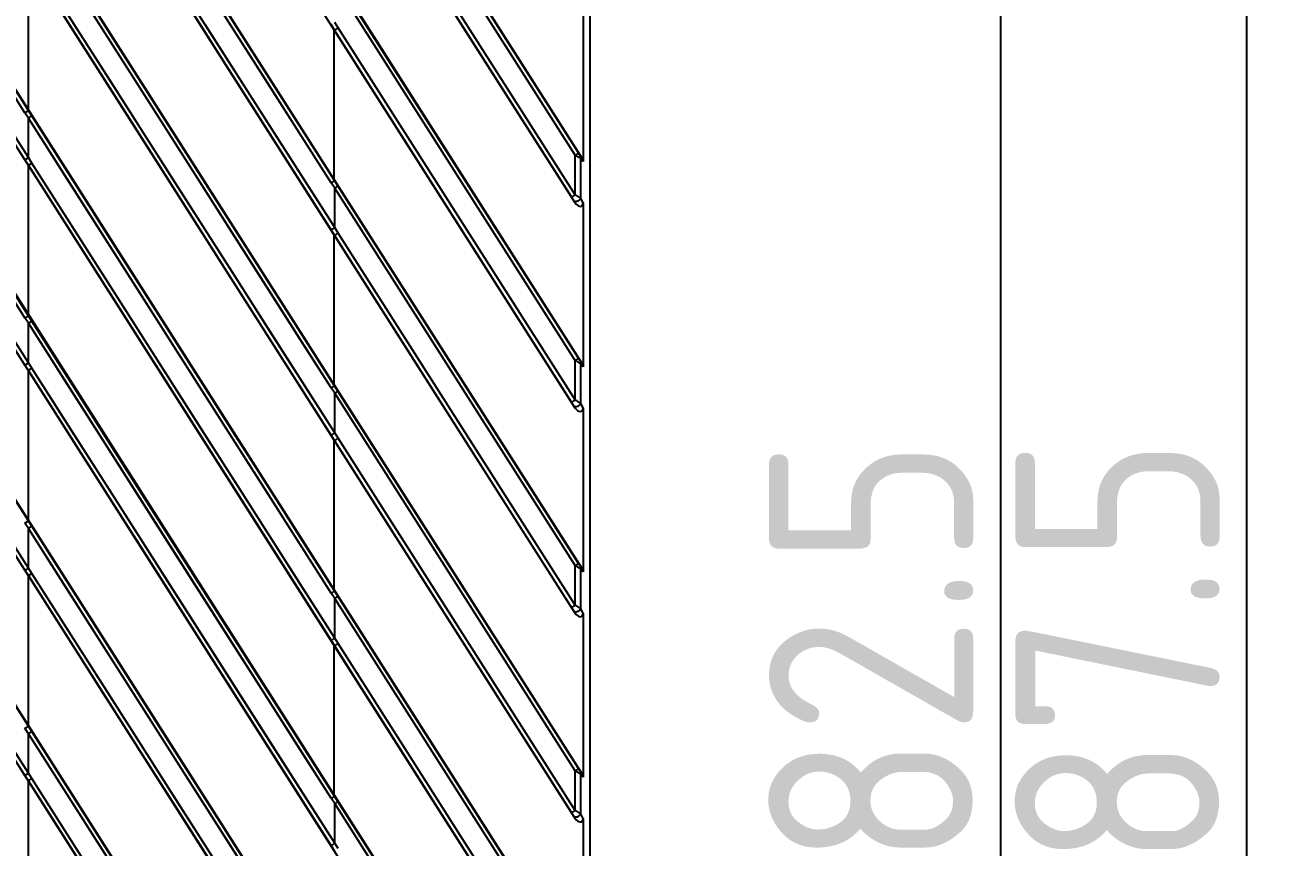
# Model space of a CAD drawing. Header units: millimetres. Extents: x 1409 to 26878, y 589 to 5187.
# Drawn here: x 3114.4 to 3206.1, y 1386.1 to 1446.5 of the extents above; entities that cross this region are included whole.
import ezdxf

# ---------------------------------------------------------------- set-up
doc = ezdxf.new("R2010")
doc.units = ezdxf.units.MM
doc.layers.add('细实线', color=7, linetype='Continuous', lineweight=18)
doc.styles.add('工程字', font='gbenor.shx', dxfattribs={"bigfont": 'gbcbig.shx'})
doc.dimstyles.new('ISO-200', dxfattribs={"dimtxt": 15, "dimasz": 5, "dimexe": 2, "dimexo": 1, "dimgap": 2, "dimtad": 1, "dimdsep": 46, "dimtxsty": '工程字', "dimcen": 2.5, "dimclrd": 3, "dimclre": 3, "dimclrt": 6, "dimadec": 0, "dimazin": 0, "dimtfac": 1, "dimtmove": 0, "dimatfit": 3, "dimfxl": 1, "dimarcsym": 0})

# ---------------------------------------------------------------- blocks, each defined once
blk = doc.blocks.new('*D137')
at = {"layer": 'Defpoints', "color": 0, "transparency": 16777216}
for p in [(3139.384, 1537.3), (3139.384, 1254.8), (3186.042, 1254.8)]:
    blk.add_point(p, dxfattribs=at)
at = {"layer": '细实线', "color": 3, "lineweight": -2, "transparency": 16777216}
for p, q in [((3140.384, 1537.3), (3188.042, 1537.3)), ((3186.042, 1532.3), (3186.042, 1259.8)), ((3140.384, 1254.8), (3188.042, 1254.8))]:
    blk.add_line(p, q, dxfattribs=at)
at = {"layer": '细实线', "color": 3, "transparency": 16777216}
for points in [[(3185.209, 1532.3), (3186.876, 1532.3), (3186.042, 1537.3)], [(3185.209, 1259.8), (3186.876, 1259.8), (3186.042, 1254.8)]]:
    blk.add_solid(points, dxfattribs=at)
at = {"layer": '细实线', "color": 6, "lineweight": 5, "transparency": 16777216, "insert": (3176.542, 1396.05), "char_height": 15, "attachment_point": 5, "rotation": 90, "style": '工程字'}
blk.add_mtext('282.5', dxfattribs=at)
blk = doc.blocks.new('*D138')
at = {"layer": 'Defpoints', "color": 0, "transparency": 16777216}
for p in [(3120.884, 1539.8), (3204.14, 1539.8), (3120.884, 1252.3)]:
    blk.add_point(p, dxfattribs=at)
at = {"layer": '细实线', "color": 3, "lineweight": -2, "transparency": 16777216}
for p, q in [((3121.884, 1539.8), (3206.14, 1539.8)), ((3204.14, 1257.3), (3204.14, 1534.8)), ((3121.884, 1252.3), (3206.14, 1252.3))]:
    blk.add_line(p, q, dxfattribs=at)
at = {"layer": '细实线', "color": 3, "transparency": 16777216}
for points in [[(3203.307, 1534.8), (3204.974, 1534.8), (3204.14, 1539.8)], [(3203.307, 1257.3), (3204.974, 1257.3), (3204.14, 1252.3)]]:
    blk.add_solid(points, dxfattribs=at)
at = {"layer": '细实线', "color": 6, "lineweight": 5, "transparency": 16777216, "insert": (3194.64, 1396.05), "char_height": 15, "attachment_point": 5, "rotation": 90, "style": '工程字'}
blk.add_mtext('287.5', dxfattribs=at)

msp = doc.modelspace()

# ---------------------------------------------------------------- linework, layer by layer
at = {"color": 7, "linetype": 'Continuous'}
for p, q in [((3155.8837, 1564.7998), (3155.8837, 1227.2998)), ((3004.5153, 1563.7905), (3154.7795, 1327.923)), ((3006.9128, 1564.1217), (3155.2993, 1331.2015)), ((3014.1193, 1563.7905), (3154.7795, 1342.9983)), ((3016.5169, 1564.1217), (3155.2993, 1346.2769)), ((3023.7234, 1563.7905), (3154.7795, 1358.0737)), ((3026.121, 1564.1217), (3155.2993, 1361.3523)), ((3033.3275, 1563.7905), (3154.7795, 1373.1491)), ((3035.725, 1564.1217), (3155.2993, 1376.4277)), ((3042.9316, 1563.7905), (3154.7795, 1388.2245)), ((3045.3291, 1564.1217), (3155.2993, 1391.5031)), ((3052.5357, 1563.7905), (3154.7795, 1403.2999)), ((3054.9332, 1564.1217), (3155.2993, 1406.5785)), ((3062.1397, 1563.7905), (3154.7795, 1418.3753)), ((3064.5373, 1564.1217), (3155.2993, 1421.6538)), ((3071.7438, 1563.7905), (3154.7795, 1433.4507)), ((3074.1414, 1564.1217), (3155.2993, 1436.7292)), ((3114.3886, 1391.3607), (3030.2727, 1523.3963)), ((3114.6407, 1391.5212), (3030.5247, 1523.5568)), ((3114.6407, 1394.9859), (3032.732, 1523.5568)), ((3114.3886, 1406.4361), (3039.8768, 1523.3963)), ((3114.6407, 1406.5966), (3040.1288, 1523.5568)), ((3114.6407, 1410.0613), (3042.3361, 1523.5568)), ((3114.3886, 1421.5114), (3049.4809, 1523.3963)), ((3114.6407, 1421.672), (3049.7329, 1523.5568)), ((3114.3886, 1424.9761), (3051.6881, 1523.3963)), ((3114.6407, 1425.1367), (3051.9401, 1523.5568)), ((3114.3886, 1436.5868), (3059.0849, 1523.3963)), ((3114.6407, 1436.7474), (3059.337, 1523.5568)), ((3114.3886, 1440.0515), (3061.2922, 1523.3963)), ((3114.6407, 1440.2121), (3061.5442, 1523.5568)), ((3137.1245, 1435.0681), (3114.8928, 1469.9672)), ((3136.8869, 1434.9081), (3114.6407, 1469.8066)), ((3136.8709, 1431.4454), (3114.6407, 1466.3419)), ((3137.1376, 1431.6065), (3114.8929, 1466.5025)), ((3154.8066, 1436.9309), (3137.1376, 1464.6656)), ((3155.044, 1437.0909), (3137.375, 1464.8256)), ((3154.5399, 1433.8614), (3137.1233, 1461.2)), ((3154.8066, 1434.0226), (3137.3899, 1461.3612)), ((3136.8869, 1419.8327), (3114.6407, 1454.7312)), ((3120.3368, 1446.3459), (3114.8928, 1454.8918)), ((3137.1245, 1419.9927), (3114.8928, 1454.8918)), ((3127.3691, 1446.3611), (3122.6214, 1453.814)), ((3114.6407, 1440.2121), (3114.6407, 1451.2666)), ((3136.8709, 1416.37), (3114.6407, 1451.2666)), ((3137.1376, 1416.5311), (3114.8929, 1451.4271)), ((3155.044, 1422.0155), (3137.375, 1449.7502)), ((3154.8066, 1421.8555), (3137.1376, 1449.5902)), ((3155.3843, 1448.5106), (3155.3843, 1436.4636)), ((3132.0896, 1438.9509), (3127.3691, 1446.3611)), ((3132.3532, 1439.112), (3127.6296, 1446.522)), ((3137.1233, 1446.1246), (3136.8709, 1446.5207)), ((3137.1126, 1446.1067), (3137.1233, 1446.1246)), ((3137.1126, 1435.1258), (3137.1126, 1446.1067)), ((3154.5399, 1418.786), (3137.1233, 1446.1246)), ((3137.3899, 1446.2858), (3137.1376, 1446.6819)), ((3154.8066, 1418.9472), (3137.3899, 1446.2858)), ((3114.3886, 1440.0515), (3114.6407, 1440.2121)), ((3114.6407, 1439.6558), (3114.3886, 1440.0515)), ((3114.8928, 1439.8164), (3114.6407, 1440.2121)), ((3114.6407, 1439.6558), (3114.8928, 1439.8164)), ((3114.6407, 1436.7474), (3114.6407, 1439.6558)), ((3136.8869, 1404.7573), (3114.6407, 1439.6558)), ((3137.1245, 1404.9173), (3114.8928, 1439.8164)), ((3127.3691, 1431.2857), (3122.6214, 1438.7387)), ((3154.8066, 1434.0226), (3154.8066, 1436.9309)), ((3155.2993, 1436.7292), (3155.2051, 1436.8524)), ((3114.3886, 1436.5868), (3114.6407, 1436.7474)), ((3114.6407, 1436.1912), (3114.3886, 1436.5868)), ((3114.8929, 1436.3517), (3114.6407, 1436.7474)), ((3114.6407, 1436.1912), (3114.8929, 1436.3517)), ((3114.6407, 1425.1367), (3114.6407, 1436.1912)), ((3136.8709, 1401.2946), (3114.6407, 1436.1912)), ((3137.1376, 1401.4557), (3114.8929, 1436.3517)), ((3120.4219, 1427.6782), (3114.8929, 1436.3517)), ((3155.3843, 1436.4636), (3155.2093, 1436.6924)), ((3155.2093, 1433.7554), (3155.2093, 1436.6924)), ((3129.9954, 1427.7354), (3125.2549, 1435.1719)), ((3137.1126, 1435.1258), (3137.1245, 1435.0681)), ((3137.375, 1434.6748), (3137.1245, 1435.0681)), ((3137.1376, 1434.5149), (3136.8869, 1434.9081)), ((3154.8066, 1406.7801), (3137.1376, 1434.5149)), ((3137.1376, 1431.6065), (3137.1376, 1434.5149)), ((3155.044, 1406.9401), (3137.375, 1434.6748)), ((3154.7795, 1433.4507), (3154.701, 1433.5942)), ((3155.3843, 1433.4353), (3155.2093, 1433.7554)), ((3155.3843, 1433.4353), (3155.3843, 1421.3882)), ((3137.1233, 1431.0492), (3136.8709, 1431.4454)), ((3137.3899, 1431.2104), (3137.1376, 1431.6065)), ((3132.0896, 1423.8755), (3127.3691, 1431.2857)), ((3137.1126, 1431.0313), (3137.1233, 1431.0492)), ((3137.1126, 1420.0504), (3137.1126, 1431.0313)), ((3154.5399, 1403.7106), (3137.1233, 1431.0492)), ((3154.8066, 1403.8718), (3137.3899, 1431.2104)), ((3114.3886, 1424.9761), (3114.6407, 1425.1367)), ((3114.6407, 1424.5805), (3114.3886, 1424.9761)), ((3114.8928, 1424.741), (3114.6407, 1425.1367)), ((3114.6407, 1424.5805), (3114.8928, 1424.741)), ((3136.8869, 1389.6819), (3114.6407, 1424.5805)), ((3114.6407, 1421.672), (3114.6407, 1424.5805)), ((3137.1245, 1389.8419), (3114.8928, 1424.741)), ((3136.8869, 1419.8327), (3134.3945, 1423.7427)), ((3114.3886, 1421.5114), (3114.6407, 1421.672)), ((3114.6407, 1421.1158), (3114.3886, 1421.5114)), ((3114.8929, 1421.2764), (3114.6407, 1421.672)), ((3114.6407, 1421.1158), (3114.8929, 1421.2764)), ((3137.1376, 1386.3804), (3114.8929, 1421.2764)), ((3154.8066, 1418.9472), (3154.8066, 1421.8555)), ((3155.2993, 1421.6538), (3155.2051, 1421.777)), ((3155.3843, 1421.3882), (3155.2093, 1421.617)), ((3155.2093, 1418.68), (3155.2093, 1421.617)), ((3136.8709, 1386.2192), (3114.6407, 1421.1158)), ((3114.6407, 1410.0613), (3114.6407, 1421.1158)), ((3137.1376, 1419.4395), (3136.8869, 1419.8327)), ((3137.1126, 1420.0504), (3137.1245, 1419.9927)), ((3137.375, 1419.5995), (3137.1245, 1419.9927)), ((3154.8066, 1391.7048), (3137.1376, 1419.4395)), ((3137.1376, 1416.5311), (3137.1376, 1419.4395)), ((3155.044, 1391.8647), (3137.375, 1419.5995)), ((3154.7795, 1418.3753), (3154.701, 1418.5188)), ((3155.3843, 1418.3599), (3155.2093, 1418.68)), ((3155.3843, 1418.3599), (3155.3843, 1406.3128)), ((3137.1233, 1415.9738), (3136.8709, 1416.37)), ((3137.1126, 1415.9559), (3137.1233, 1415.9738)), ((3137.1126, 1404.975), (3137.1126, 1415.9559)), ((3154.5399, 1388.6352), (3137.1233, 1415.9738)), ((3137.3899, 1416.135), (3137.1376, 1416.5311)), ((3154.8066, 1388.7964), (3137.3899, 1416.135)), ((3114.3886, 1409.9007), (3114.6407, 1410.0613)), ((3114.6407, 1409.5051), (3114.3886, 1409.9007)), ((3114.8928, 1409.6656), (3114.6407, 1410.0613)), ((3114.6407, 1409.5051), (3114.8928, 1409.6656)), ((3136.8869, 1374.6065), (3114.6407, 1409.5051)), ((3114.6407, 1406.5966), (3114.6407, 1409.5051)), ((3137.1245, 1374.7665), (3114.8928, 1409.6656)), ((3114.3886, 1406.4361), (3114.6407, 1406.5966)), ((3114.8929, 1406.201), (3114.6407, 1406.5966)), ((3154.8066, 1403.8718), (3154.8066, 1406.7801)), ((3155.2993, 1406.5785), (3155.2051, 1406.7016)), ((3114.6407, 1406.0404), (3114.3886, 1406.4361)), ((3114.6407, 1406.0404), (3114.8929, 1406.201)), ((3136.8709, 1371.1438), (3114.6407, 1406.0404)), ((3114.6407, 1394.9859), (3114.6407, 1406.0404)), ((3137.1376, 1371.305), (3114.8929, 1406.201)), ((3155.3843, 1406.3128), (3155.2093, 1406.5417)), ((3155.2093, 1403.6046), (3155.2093, 1406.5417)), ((3136.8709, 1401.2946), (3134.4369, 1405.1154)), ((3137.1376, 1401.4557), (3134.702, 1405.2765)), ((3137.1376, 1404.3641), (3136.8869, 1404.7573)), ((3137.1126, 1404.975), (3137.1245, 1404.9173)), ((3137.375, 1404.5241), (3137.1245, 1404.9173)), ((3154.8066, 1376.6294), (3137.1376, 1404.3641)), ((3137.1376, 1401.4557), (3137.1376, 1404.3641)), ((3155.044, 1376.7894), (3137.375, 1404.5241)), ((3154.7795, 1403.2999), (3154.701, 1403.4434)), ((3155.3843, 1403.2845), (3155.2093, 1403.6046)), ((3155.3843, 1403.2845), (3155.3843, 1391.2374)), ((3137.1233, 1400.8984), (3136.8709, 1401.2946)), ((3137.3899, 1401.0596), (3137.1376, 1401.4557)), ((3154.8066, 1373.721), (3137.3899, 1401.0596)), ((3137.1126, 1400.8805), (3137.1233, 1400.8984)), ((3137.1126, 1389.8997), (3137.1126, 1400.8805)), ((3154.5399, 1373.5598), (3137.1233, 1400.8984)), ((3114.3886, 1394.8253), (3114.6407, 1394.9859)), ((3114.6407, 1394.4297), (3114.3886, 1394.8253)), ((3114.8928, 1394.5903), (3114.6407, 1394.9859)), ((3114.6407, 1394.4297), (3114.8928, 1394.5903)), ((3136.8869, 1359.5311), (3114.6407, 1394.4297)), ((3114.6407, 1391.5212), (3114.6407, 1394.4297)), ((3137.1245, 1359.6911), (3114.8928, 1394.5903)), ((3114.3886, 1391.3607), (3114.6407, 1391.5212)), ((3114.6407, 1390.965), (3114.3886, 1391.3607)), ((3114.8929, 1391.1256), (3114.6407, 1391.5212)), ((3114.6407, 1390.965), (3114.8929, 1391.1256)), ((3136.8709, 1356.0684), (3114.6407, 1390.965)), ((3114.6407, 1379.9105), (3114.6407, 1390.965)), ((3137.1376, 1356.2296), (3114.8929, 1391.1256)), ((3154.8066, 1388.7964), (3154.8066, 1391.7048)), ((3155.2993, 1391.5031), (3155.2051, 1391.6263)), ((3155.3843, 1391.2374), (3155.2093, 1391.4663)), ((3155.2093, 1388.5292), (3155.2093, 1391.4663)), ((3136.8709, 1386.2192), (3134.4369, 1390.04)), ((3137.1376, 1389.2887), (3136.8869, 1389.6819)), ((3137.1126, 1389.8997), (3137.1245, 1389.8419)), ((3137.375, 1389.4487), (3137.1245, 1389.8419)), ((3154.8066, 1361.554), (3137.1376, 1389.2887)), ((3137.1376, 1386.3804), (3137.1376, 1389.2887)), ((3155.044, 1361.714), (3137.375, 1389.4487)), ((3154.7795, 1388.2245), (3154.701, 1388.368)), ((3155.3843, 1388.2091), (3155.2093, 1388.5292)), ((3155.3843, 1388.2091), (3155.3843, 1376.162)), ((3137.3899, 1385.9842), (3137.1376, 1386.3804)), ((3137.1233, 1385.8231), (3136.8709, 1386.2192))]:
    msp.add_line(p, q, dxfattribs=at)
for points in [[(3129.8611, 1446.4702), (3125.1148, 1453.9208), (3122.7592, 1457.6186)], [(3127.2412, 1434.9644), (3122.5122, 1442.3829), (3120.0882, 1446.1855), (3117.4946, 1450.2542), (3114.6407, 1454.7312)], [(3132.003, 1442.5698), (3127.2412, 1450.0398), (3124.8694, 1453.7605)], [(3122.6214, 1438.7387), (3117.5343, 1446.7243), (3114.6407, 1451.2666)], [(3125.2549, 1435.1719), (3120.4219, 1442.7536), (3117.7884, 1446.8849), (3114.8929, 1451.4271)], [(3127.485, 1435.1246), (3122.7592, 1442.5432), (3120.3368, 1446.3459)], [(3137.1245, 1435.0681), (3134.6337, 1438.9781), (3132.2437, 1442.7299), (3129.8611, 1446.4702)], [(3136.8869, 1434.9081), (3134.3945, 1438.818), (3132.003, 1442.5698)], [(3127.2412, 1419.889), (3122.5122, 1427.3075), (3120.0882, 1431.1101), (3117.4946, 1435.1788), (3114.6407, 1439.6558)], [(3127.485, 1420.0493), (3122.7592, 1427.4678), (3120.3368, 1431.2705), (3117.7448, 1435.3393), (3114.8928, 1439.8164)], [(3136.8709, 1431.4454), (3134.4369, 1435.2662), (3132.0896, 1438.9509)], [(3137.1376, 1431.6065), (3134.702, 1435.4273), (3132.3532, 1439.112)], [(3127.3691, 1416.2104), (3122.6214, 1423.6633), (3120.1661, 1427.5175), (3117.5343, 1431.6489), (3114.6407, 1436.1912)], [(3137.1245, 1419.9927), (3134.6337, 1423.9027), (3132.2437, 1427.6545), (3129.8611, 1431.3948), (3127.485, 1435.1246)], [(3134.3945, 1423.7427), (3129.6187, 1431.2346), (3127.2412, 1434.9644)], [(3127.6296, 1416.3713), (3122.8788, 1423.8241), (3120.4219, 1427.6782)], [(3137.1376, 1416.5311), (3132.3532, 1424.0366), (3129.9954, 1427.7354)], [(3129.6187, 1401.0838), (3124.8694, 1408.5343), (3122.5122, 1412.2321), (3120.0882, 1416.0347), (3117.4946, 1420.1034), (3114.6407, 1424.5805)], [(3125.1148, 1408.6946), (3120.3368, 1416.1951), (3117.7448, 1420.2639), (3114.8928, 1424.741)], [(3136.8709, 1416.37), (3134.4369, 1420.1908), (3132.0896, 1423.8755)], [(3125.2549, 1405.0212), (3120.4219, 1412.6028), (3117.7884, 1416.7342), (3114.8929, 1421.2764)], [(3127.3691, 1401.135), (3122.6214, 1408.5879), (3120.1661, 1412.4421), (3117.5343, 1416.5735), (3114.6407, 1421.1158)], [(3136.8869, 1404.7573), (3134.3945, 1408.6673), (3132.003, 1412.419), (3129.6187, 1416.1592), (3127.2412, 1419.889)], [(3137.1245, 1404.9173), (3134.6337, 1408.8273), (3132.2437, 1412.5791), (3129.8611, 1416.3194), (3127.485, 1420.0493)], [(3134.4369, 1405.1154), (3129.7333, 1412.499), (3127.3691, 1416.2104)], [(3134.702, 1405.2765), (3129.9954, 1412.66), (3127.6296, 1416.3713)], [(3136.8869, 1374.6065), (3134.3945, 1378.5165), (3132.003, 1382.2682), (3129.6187, 1386.0084), (3127.2412, 1389.7382), (3124.8694, 1393.459), (3122.5122, 1397.1567), (3120.0882, 1400.9593), (3117.4946, 1405.028), (3114.6407, 1409.5051)], [(3137.1245, 1374.7665), (3134.6337, 1378.6765), (3132.2437, 1382.4283), (3129.8611, 1386.1686), (3127.485, 1389.8985), (3125.1148, 1393.6193), (3122.7592, 1397.3171), (3120.3368, 1401.1197), (3117.7448, 1405.1885), (3114.8928, 1409.6656)], [(3137.1245, 1389.8419), (3134.6337, 1393.7519), (3132.2437, 1397.5037), (3129.8611, 1401.244), (3127.485, 1404.9739), (3125.1148, 1408.6946)], [(3124.9959, 1389.7849), (3120.1661, 1397.3667), (3117.5343, 1401.4981), (3114.6407, 1406.0404)], [(3129.9954, 1382.5092), (3125.2549, 1389.9458), (3122.8788, 1393.6733), (3120.4219, 1397.5274), (3117.7884, 1401.6588), (3114.8929, 1406.201)], [(3132.3532, 1393.8858), (3127.6296, 1401.2959), (3125.2549, 1405.0212)], [(3134.4369, 1390.04), (3129.7333, 1397.4236), (3127.3691, 1401.135)], [(3136.8869, 1389.6819), (3134.3945, 1393.5919), (3132.003, 1397.3436), (3129.6187, 1401.0838)], [(3136.8869, 1359.5311), (3134.3945, 1363.4411), (3132.003, 1367.1928), (3129.6187, 1370.9331), (3127.2412, 1374.6629), (3124.8694, 1378.3836), (3122.5122, 1382.0813), (3120.0882, 1385.8839), (3117.4946, 1389.9526), (3114.6407, 1394.4297)], [(3137.1245, 1359.6911), (3134.6337, 1363.6012), (3132.2437, 1367.3529), (3129.8611, 1371.0932), (3127.485, 1374.8231), (3125.1148, 1378.5439), (3122.7592, 1382.2417), (3120.3368, 1386.0443), (3117.7448, 1390.1131), (3114.8928, 1394.5903)], [(3137.1376, 1386.3804), (3134.702, 1390.2011), (3132.3532, 1393.8858)], [(3136.8709, 1356.0684), (3134.4369, 1359.8892), (3132.0896, 1363.574), (3129.7333, 1367.2728), (3127.3691, 1370.9842), (3124.9959, 1374.7095), (3122.6214, 1378.4371), (3120.1661, 1382.2913), (3117.5343, 1386.4227), (3114.6407, 1390.965)], [(3125.2549, 1374.8704), (3120.4219, 1382.4521), (3117.7884, 1386.5834), (3114.8929, 1391.1256)], [(3136.8709, 1371.1438), (3134.4369, 1374.9646), (3132.0896, 1378.6494), (3129.7333, 1382.3482), (3127.3691, 1386.0596), (3124.9959, 1389.7849)]]:
    msp.add_lwpolyline(points, dxfattribs=at)
for centre, major_axis, ratio, start_param, end_param in [((3155.0227, 1436.6009), (-0.2779, 0.3373), 0.6858563, -2.4473554, -1.7475422), ((3155.0227, 1433.6273), (-0.2532, 0.4296), 0.6011042, -4.6548104, -2.3463726), ((3155.0227, 1421.5255), (-0.2779, 0.3373), 0.6858563, -2.4473554, -1.7475422), ((3155.0227, 1418.5519), (-0.2532, 0.4296), 0.6011042, -4.6548104, -2.3463726), ((3155.0227, 1406.4501), (-0.2779, 0.3373), 0.6858563, -2.4473554, -1.7475422), ((3155.0227, 1403.4766), (-0.2532, 0.4296), 0.6011042, -4.6548104, -2.3463726), ((3155.0227, 1391.3747), (-0.2779, 0.3373), 0.6858563, -2.4473554, -1.7475422), ((3155.0227, 1388.4012), (-0.2532, 0.4296), 0.6011042, -4.6548104, -2.3463726)]:
    msp.add_ellipse(centre, major_axis=major_axis, ratio=ratio, start_param=start_param, end_param=end_param, dxfattribs=at)
for points, knots in [([(3137.1233, 1446.1246), (3137.1238, 1446.1248), (3137.125, 1446.1252), (3137.1283, 1446.1266), (3137.1336, 1446.1293), (3137.1417, 1446.1336), (3137.1519, 1446.1393), (3137.1641, 1446.1463), (3137.1842, 1446.158), (3137.2133, 1446.1755), (3137.2524, 1446.1993), (3137.2959, 1446.2263), (3137.3423, 1446.2554), (3137.3739, 1446.2755), (3137.3899, 1446.2858)], [0, 0, 0, 0, 0.0052307, 0.0125894, 0.0336687, 0.0631167, 0.1006733, 0.146013, 0.1987348, 0.3243354, 0.4729445, 0.6391604, 0.8170198, 1, 1, 1, 1]), ([(3154.8066, 1436.9309), (3154.8216, 1436.9405), (3154.851, 1436.9594), (3154.8936, 1436.9871), (3154.9329, 1437.0129), (3154.9677, 1437.0361), (3154.9932, 1437.0534), (3155.0105, 1437.0655), (3155.021, 1437.0728), (3155.0295, 1437.0791), (3155.0362, 1437.0841), (3155.0408, 1437.0878), (3155.0432, 1437.09), (3155.044, 1437.0909)], [0, 0, 0, 0, 0.1867818, 0.3661314, 0.5321748, 0.6795955, 0.8036091, 0.8555601, 0.9002243, 0.93725, 0.9663525, 0.987305, 1, 1, 1, 1]), ([(3155.2093, 1436.6924), (3155.1969, 1436.699), (3155.17, 1436.7135), (3155.1274, 1436.7373), (3155.0803, 1436.7645), (3155.0295, 1436.7943), (3154.976, 1436.8264), (3154.9012, 1436.8719), (3154.8446, 1436.907), (3154.8066, 1436.9309)], [0, 0, 0, 0, 0.090397, 0.1954277, 0.3124563, 0.4390204, 0.5729053, 0.7121492, 1, 1, 1, 1]), ([(3155.2051, 1436.8524), (3155.1991, 1436.8603), (3155.1866, 1436.8772), (3155.1606, 1436.9139), (3155.1267, 1436.9638), (3155.0854, 1437.0264), (3155.0578, 1437.0692), (3155.044, 1437.0909)], [0, 0, 0, 0, 0.1034085, 0.2187475, 0.4688589, 0.7318396, 1, 1, 1, 1]), ([(3155.2093, 1436.6924), (3155.2142, 1436.7065), (3155.2217, 1436.7346), (3155.2251, 1436.7768), (3155.22, 1436.8167), (3155.2109, 1436.8412), (3155.2051, 1436.8524)], [0, 0, 0, 0, 0.2718546, 0.5277362, 0.7691731, 1, 1, 1, 1]), ([(3136.8869, 1434.9081), (3136.902, 1434.9177), (3136.9314, 1434.9366), (3136.974, 1434.9642), (3137.0134, 1434.9901), (3137.0482, 1435.0133), (3137.0737, 1435.0306), (3137.091, 1435.0426), (3137.1015, 1435.05), (3137.11, 1435.0562), (3137.1167, 1435.0612), (3137.1213, 1435.065), (3137.1238, 1435.0671), (3137.1245, 1435.0681)], [0, 0, 0, 0, 0.186765, 0.3661099, 0.532157, 0.6795859, 0.8036088, 0.8555638, 0.9002311, 0.9372586, 0.966361, 0.9873111, 1, 1, 1, 1]), ([(3137.1376, 1434.5149), (3137.1526, 1434.5245), (3137.182, 1434.5433), (3137.2247, 1434.571), (3137.264, 1434.5969), (3137.2987, 1434.62), (3137.3243, 1434.6374), (3137.3416, 1434.6494), (3137.352, 1434.6568), (3137.3605, 1434.663), (3137.3672, 1434.668), (3137.3718, 1434.6718), (3137.3743, 1434.6739), (3137.375, 1434.6748)], [0, 0, 0, 0, 0.1867818, 0.3661314, 0.5321748, 0.6795955, 0.8036091, 0.8555601, 0.9002243, 0.93725, 0.9663525, 0.987305, 1, 1, 1, 1]), ([(3154.5399, 1433.8614), (3154.5404, 1433.8615), (3154.5417, 1433.862), (3154.5449, 1433.8634), (3154.5502, 1433.8661), (3154.5583, 1433.8704), (3154.5685, 1433.8761), (3154.5807, 1433.8831), (3154.6008, 1433.8948), (3154.6299, 1433.9123), (3154.669, 1433.9361), (3154.7125, 1433.9631), (3154.7589, 1433.9922), (3154.7905, 1434.0123), (3154.8066, 1434.0226)], [0, 0, 0, 0, 0.0052307, 0.0125895, 0.0336687, 0.0631167, 0.1006734, 0.146013, 0.1987348, 0.3243354, 0.4729446, 0.6391604, 0.8170198, 1, 1, 1, 1]), ([(3154.701, 1433.5942), (3154.6897, 1433.6149), (3154.6651, 1433.6578), (3154.6259, 1433.7235), (3154.5837, 1433.792), (3154.5547, 1433.8382), (3154.5399, 1433.8614)], [0, 0, 0, 0, 0.2267554, 0.4757441, 0.7354156, 1, 1, 1, 1]), ([(3154.701, 1433.5942), (3154.7068, 1433.5871), (3154.7204, 1433.5737), (3154.7452, 1433.5581), (3154.7742, 1433.5466), (3154.8192, 1433.5368), (3154.8824, 1433.5369), (3154.961, 1433.5542), (3155.0389, 1433.5874), (3155.11, 1433.6337), (3155.1687, 1433.6896), (3155.1984, 1433.7331), (3155.2093, 1433.7554)], [0, 0, 0, 0, 0.0457126, 0.0938266, 0.1451969, 0.2003552, 0.3219645, 0.4565393, 0.5985349, 0.7409488, 0.8766919, 1, 1, 1, 1]), ([(3155.2093, 1433.7554), (3155.1972, 1433.7644), (3155.1708, 1433.7831), (3155.1287, 1433.8124), (3155.082, 1433.8441), (3155.0316, 1433.8778), (3154.9781, 1433.9129), (3154.903, 1433.9616), (3154.8454, 1433.9981), (3154.8066, 1434.0226)], [0, 0, 0, 0, 0.0938275, 0.2006284, 0.3181358, 0.4442557, 0.5771259, 0.7150503, 1, 1, 1, 1]), ([(3136.8709, 1431.4454), (3136.8715, 1431.4455), (3136.8727, 1431.4459), (3136.8759, 1431.4473), (3136.8813, 1431.45), (3136.8894, 1431.4543), (3136.8995, 1431.46), (3136.9118, 1431.467), (3136.9318, 1431.4788), (3136.961, 1431.4962), (3137, 1431.5201), (3137.0435, 1431.5471), (3137.0899, 1431.5762), (3137.1216, 1431.5963), (3137.1376, 1431.6065)], [0, 0, 0, 0, 0.0052307, 0.0125894, 0.0336687, 0.0631167, 0.1006733, 0.146013, 0.1987348, 0.3243354, 0.4729446, 0.6391604, 0.8170198, 1, 1, 1, 1]), ([(3137.1233, 1431.0492), (3137.1238, 1431.0494), (3137.125, 1431.0498), (3137.1283, 1431.0512), (3137.1336, 1431.0539), (3137.1417, 1431.0582), (3137.1519, 1431.0639), (3137.1641, 1431.0709), (3137.1842, 1431.0826), (3137.2133, 1431.1001), (3137.2524, 1431.124), (3137.2959, 1431.1509), (3137.3423, 1431.1801), (3137.3739, 1431.2002), (3137.3899, 1431.2104)], [0, 0, 0, 0, 0.0052307, 0.0125894, 0.0336687, 0.0631167, 0.1006733, 0.146013, 0.1987348, 0.3243354, 0.4729445, 0.6391604, 0.8170198, 1, 1, 1, 1]), ([(3154.8066, 1421.8555), (3154.8216, 1421.8651), (3154.851, 1421.884), (3154.8936, 1421.9117), (3154.9329, 1421.9375), (3154.9677, 1421.9607), (3154.9932, 1421.9781), (3155.0105, 1421.9901), (3155.021, 1421.9975), (3155.0295, 1422.0037), (3155.0362, 1422.0087), (3155.0408, 1422.0125), (3155.0432, 1422.0146), (3155.044, 1422.0155)], [0, 0, 0, 0, 0.1867818, 0.3661314, 0.5321748, 0.6795955, 0.8036091, 0.8555601, 0.9002243, 0.93725, 0.9663525, 0.987305, 1, 1, 1, 1]), ([(3155.2093, 1421.617), (3155.1969, 1421.6236), (3155.17, 1421.6381), (3155.1274, 1421.6619), (3155.0803, 1421.6891), (3155.0295, 1421.719), (3154.976, 1421.751), (3154.9012, 1421.7965), (3154.8446, 1421.8316), (3154.8066, 1421.8555)], [0, 0, 0, 0, 0.090397, 0.1954277, 0.3124563, 0.4390204, 0.5729053, 0.7121492, 1, 1, 1, 1]), ([(3155.2051, 1421.777), (3155.1991, 1421.7849), (3155.1866, 1421.8018), (3155.1606, 1421.8385), (3155.1267, 1421.8884), (3155.0854, 1421.951), (3155.0578, 1421.9938), (3155.044, 1422.0155)], [0, 0, 0, 0, 0.1034085, 0.2187475, 0.4688589, 0.7318396, 1, 1, 1, 1]), ([(3155.2093, 1421.617), (3155.2142, 1421.6311), (3155.2217, 1421.6592), (3155.2251, 1421.7014), (3155.22, 1421.7413), (3155.2109, 1421.7658), (3155.2051, 1421.777)], [0, 0, 0, 0, 0.2718546, 0.5277362, 0.7691731, 1, 1, 1, 1]), ([(3136.8869, 1419.8327), (3136.902, 1419.8423), (3136.9314, 1419.8612), (3136.974, 1419.8889), (3137.0134, 1419.9147), (3137.0482, 1419.9379), (3137.0737, 1419.9552), (3137.091, 1419.9673), (3137.1015, 1419.9746), (3137.11, 1419.9809), (3137.1167, 1419.9859), (3137.1213, 1419.9896), (3137.1238, 1419.9918), (3137.1245, 1419.9927)], [0, 0, 0, 0, 0.186765, 0.3661099, 0.532157, 0.6795859, 0.8036088, 0.8555638, 0.9002311, 0.9372586, 0.966361, 0.9873111, 1, 1, 1, 1]), ([(3137.1376, 1419.4395), (3137.1526, 1419.4491), (3137.182, 1419.468), (3137.2247, 1419.4956), (3137.264, 1419.5215), (3137.2987, 1419.5446), (3137.3243, 1419.562), (3137.3416, 1419.574), (3137.352, 1419.5814), (3137.3605, 1419.5876), (3137.3672, 1419.5926), (3137.3718, 1419.5964), (3137.3743, 1419.5985), (3137.375, 1419.5995)], [0, 0, 0, 0, 0.1867818, 0.3661314, 0.5321748, 0.6795955, 0.8036091, 0.8555601, 0.9002243, 0.93725, 0.9663525, 0.987305, 1, 1, 1, 1]), ([(3154.5399, 1418.786), (3154.5404, 1418.7862), (3154.5417, 1418.7866), (3154.5449, 1418.788), (3154.5502, 1418.7907), (3154.5583, 1418.795), (3154.5685, 1418.8007), (3154.5807, 1418.8077), (3154.6008, 1418.8194), (3154.6299, 1418.8369), (3154.669, 1418.8607), (3154.7125, 1418.8877), (3154.7589, 1418.9168), (3154.7905, 1418.9369), (3154.8066, 1418.9472)], [0, 0, 0, 0, 0.0052307, 0.0125895, 0.0336687, 0.0631167, 0.1006734, 0.146013, 0.1987348, 0.3243354, 0.4729446, 0.6391604, 0.8170198, 1, 1, 1, 1]), ([(3154.701, 1418.5188), (3154.6897, 1418.5395), (3154.6651, 1418.5825), (3154.6259, 1418.6481), (3154.5837, 1418.7167), (3154.5547, 1418.7628), (3154.5399, 1418.786)], [0, 0, 0, 0, 0.2267554, 0.4757441, 0.7354156, 1, 1, 1, 1]), ([(3154.701, 1418.5188), (3154.7068, 1418.5117), (3154.7204, 1418.4983), (3154.7452, 1418.4827), (3154.7742, 1418.4712), (3154.8192, 1418.4614), (3154.8824, 1418.4615), (3154.961, 1418.4788), (3155.0389, 1418.512), (3155.11, 1418.5583), (3155.1687, 1418.6142), (3155.1984, 1418.6578), (3155.2093, 1418.68)], [0, 0, 0, 0, 0.0457126, 0.0938266, 0.1451969, 0.2003552, 0.3219645, 0.4565393, 0.5985349, 0.7409488, 0.8766919, 1, 1, 1, 1]), ([(3155.2093, 1418.68), (3155.1972, 1418.689), (3155.1708, 1418.7077), (3155.1287, 1418.737), (3155.082, 1418.7687), (3155.0316, 1418.8024), (3154.9781, 1418.8375), (3154.903, 1418.8862), (3154.8454, 1418.9227), (3154.8066, 1418.9472)], [0, 0, 0, 0, 0.0938275, 0.2006284, 0.3181358, 0.4442557, 0.5771259, 0.7150503, 1, 1, 1, 1]), ([(3136.8709, 1416.37), (3136.8715, 1416.3701), (3136.8727, 1416.3706), (3136.8759, 1416.3719), (3136.8813, 1416.3746), (3136.8894, 1416.3789), (3136.8995, 1416.3846), (3136.9118, 1416.3916), (3136.9318, 1416.4034), (3136.961, 1416.4208), (3137, 1416.4447), (3137.0435, 1416.4717), (3137.0899, 1416.5008), (3137.1216, 1416.5209), (3137.1376, 1416.5311)], [0, 0, 0, 0, 0.0052307, 0.0125894, 0.0336687, 0.0631167, 0.1006733, 0.146013, 0.1987348, 0.3243354, 0.4729446, 0.6391604, 0.8170198, 1, 1, 1, 1]), ([(3137.1233, 1415.9738), (3137.1238, 1415.974), (3137.125, 1415.9744), (3137.1283, 1415.9758), (3137.1336, 1415.9785), (3137.1417, 1415.9828), (3137.1519, 1415.9885), (3137.1641, 1415.9955), (3137.1842, 1416.0073), (3137.2133, 1416.0247), (3137.2524, 1416.0486), (3137.2959, 1416.0755), (3137.3423, 1416.1047), (3137.3739, 1416.1248), (3137.3899, 1416.135)], [0, 0, 0, 0, 0.0052307, 0.0125894, 0.0336687, 0.0631167, 0.1006733, 0.146013, 0.1987348, 0.3243354, 0.4729445, 0.6391604, 0.8170198, 1, 1, 1, 1]), ([(3154.8066, 1406.7801), (3154.8216, 1406.7897), (3154.851, 1406.8086), (3154.8936, 1406.8363), (3154.9329, 1406.8621), (3154.9677, 1406.8853), (3154.9932, 1406.9027), (3155.0105, 1406.9147), (3155.021, 1406.9221), (3155.0295, 1406.9283), (3155.0362, 1406.9333), (3155.0408, 1406.9371), (3155.0432, 1406.9392), (3155.044, 1406.9401)], [0, 0, 0, 0, 0.1867818, 0.3661314, 0.5321748, 0.6795955, 0.8036091, 0.8555601, 0.9002243, 0.93725, 0.9663525, 0.987305, 1, 1, 1, 1]), ([(3155.2093, 1406.5417), (3155.1969, 1406.5483), (3155.17, 1406.5627), (3155.1274, 1406.5865), (3155.0803, 1406.6137), (3155.0295, 1406.6436), (3154.976, 1406.6756), (3154.9012, 1406.7211), (3154.8446, 1406.7562), (3154.8066, 1406.7801)], [0, 0, 0, 0, 0.090397, 0.1954277, 0.3124563, 0.4390204, 0.5729053, 0.7121492, 1, 1, 1, 1]), ([(3155.2051, 1406.7016), (3155.1991, 1406.7095), (3155.1866, 1406.7264), (3155.1606, 1406.7631), (3155.1267, 1406.813), (3155.0854, 1406.8756), (3155.0578, 1406.9184), (3155.044, 1406.9401)], [0, 0, 0, 0, 0.1034085, 0.2187475, 0.4688589, 0.7318396, 1, 1, 1, 1]), ([(3155.2093, 1406.5417), (3155.2142, 1406.5557), (3155.2217, 1406.5838), (3155.2251, 1406.626), (3155.22, 1406.6659), (3155.2109, 1406.6904), (3155.2051, 1406.7016)], [0, 0, 0, 0, 0.2718546, 0.5277362, 0.7691731, 1, 1, 1, 1]), ([(3136.8869, 1404.7573), (3136.902, 1404.7669), (3136.9314, 1404.7858), (3136.974, 1404.8135), (3137.0134, 1404.8393), (3137.0482, 1404.8625), (3137.0737, 1404.8798), (3137.091, 1404.8919), (3137.1015, 1404.8992), (3137.11, 1404.9055), (3137.1167, 1404.9105), (3137.1213, 1404.9142), (3137.1238, 1404.9164), (3137.1245, 1404.9173)], [0, 0, 0, 0, 0.186765, 0.3661099, 0.532157, 0.6795859, 0.8036088, 0.8555638, 0.9002311, 0.9372586, 0.966361, 0.9873111, 1, 1, 1, 1]), ([(3137.1376, 1404.3641), (3137.1526, 1404.3737), (3137.182, 1404.3926), (3137.2247, 1404.4202), (3137.264, 1404.4461), (3137.2987, 1404.4693), (3137.3243, 1404.4866), (3137.3416, 1404.4986), (3137.352, 1404.506), (3137.3605, 1404.5122), (3137.3672, 1404.5172), (3137.3718, 1404.521), (3137.3743, 1404.5231), (3137.375, 1404.5241)], [0, 0, 0, 0, 0.1867818, 0.3661314, 0.5321748, 0.6795955, 0.8036091, 0.8555601, 0.9002243, 0.93725, 0.9663525, 0.987305, 1, 1, 1, 1]), ([(3154.5399, 1403.7106), (3154.5404, 1403.7108), (3154.5417, 1403.7112), (3154.5449, 1403.7126), (3154.5502, 1403.7153), (3154.5583, 1403.7196), (3154.5685, 1403.7253), (3154.5807, 1403.7323), (3154.6008, 1403.744), (3154.6299, 1403.7615), (3154.669, 1403.7854), (3154.7125, 1403.8123), (3154.7589, 1403.8415), (3154.7905, 1403.8616), (3154.8066, 1403.8718)], [0, 0, 0, 0, 0.0052307, 0.0125895, 0.0336687, 0.0631167, 0.1006734, 0.146013, 0.1987348, 0.3243354, 0.4729446, 0.6391604, 0.8170198, 1, 1, 1, 1]), ([(3155.2093, 1403.6046), (3155.1972, 1403.6136), (3155.1708, 1403.6323), (3155.1287, 1403.6616), (3155.082, 1403.6933), (3155.0316, 1403.727), (3154.9781, 1403.7621), (3154.903, 1403.8108), (3154.8454, 1403.8473), (3154.8066, 1403.8718)], [0, 0, 0, 0, 0.0938275, 0.2006284, 0.3181358, 0.4442557, 0.5771259, 0.7150503, 1, 1, 1, 1]), ([(3154.701, 1403.4434), (3154.6897, 1403.4641), (3154.6651, 1403.5071), (3154.6259, 1403.5728), (3154.5837, 1403.6413), (3154.5547, 1403.6874), (3154.5399, 1403.7106)], [0, 0, 0, 0, 0.2267554, 0.4757441, 0.7354156, 1, 1, 1, 1]), ([(3154.701, 1403.4434), (3154.7068, 1403.4363), (3154.7204, 1403.423), (3154.7452, 1403.4073), (3154.7742, 1403.3958), (3154.8192, 1403.386), (3154.8824, 1403.3861), (3154.961, 1403.4034), (3155.0389, 1403.4366), (3155.11, 1403.4829), (3155.1687, 1403.5389), (3155.1984, 1403.5824), (3155.2093, 1403.6046)], [0, 0, 0, 0, 0.0457126, 0.0938266, 0.1451969, 0.2003552, 0.3219645, 0.4565393, 0.5985349, 0.7409488, 0.8766919, 1, 1, 1, 1]), ([(3136.8709, 1401.2946), (3136.8715, 1401.2947), (3136.8727, 1401.2952), (3136.8759, 1401.2966), (3136.8813, 1401.2992), (3136.8894, 1401.3036), (3136.8995, 1401.3092), (3136.9118, 1401.3163), (3136.9318, 1401.328), (3136.961, 1401.3455), (3137, 1401.3693), (3137.0435, 1401.3963), (3137.0899, 1401.4254), (3137.1216, 1401.4455), (3137.1376, 1401.4557)], [0, 0, 0, 0, 0.0052307, 0.0125894, 0.0336687, 0.0631167, 0.1006733, 0.146013, 0.1987348, 0.3243354, 0.4729446, 0.6391604, 0.8170198, 1, 1, 1, 1]), ([(3137.1233, 1400.8984), (3137.1238, 1400.8986), (3137.125, 1400.899), (3137.1283, 1400.9004), (3137.1336, 1400.9031), (3137.1417, 1400.9074), (3137.1519, 1400.9131), (3137.1641, 1400.9201), (3137.1842, 1400.9319), (3137.2133, 1400.9493), (3137.2524, 1400.9732), (3137.2959, 1401.0002), (3137.3423, 1401.0293), (3137.3739, 1401.0494), (3137.3899, 1401.0596)], [0, 0, 0, 0, 0.0052307, 0.0125894, 0.0336687, 0.0631167, 0.1006733, 0.146013, 0.1987348, 0.3243354, 0.4729445, 0.6391604, 0.8170198, 1, 1, 1, 1]), ([(3154.8066, 1391.7048), (3154.8216, 1391.7144), (3154.851, 1391.7332), (3154.8936, 1391.7609), (3154.9329, 1391.7868), (3154.9677, 1391.8099), (3154.9932, 1391.8273), (3155.0105, 1391.8393), (3155.021, 1391.8467), (3155.0295, 1391.8529), (3155.0362, 1391.8579), (3155.0408, 1391.8617), (3155.0432, 1391.8638), (3155.044, 1391.8647)], [0, 0, 0, 0, 0.1867818, 0.3661314, 0.5321748, 0.6795955, 0.8036091, 0.8555601, 0.9002243, 0.93725, 0.9663525, 0.987305, 1, 1, 1, 1]), ([(3155.2093, 1391.4663), (3155.1969, 1391.4729), (3155.17, 1391.4873), (3155.1274, 1391.5111), (3155.0803, 1391.5383), (3155.0295, 1391.5682), (3154.976, 1391.6002), (3154.9012, 1391.6457), (3154.8446, 1391.6808), (3154.8066, 1391.7048)], [0, 0, 0, 0, 0.090397, 0.1954277, 0.3124563, 0.4390204, 0.5729053, 0.7121492, 1, 1, 1, 1]), ([(3155.2051, 1391.6263), (3155.1991, 1391.6341), (3155.1866, 1391.651), (3155.1606, 1391.6878), (3155.1267, 1391.7376), (3155.0854, 1391.8002), (3155.0578, 1391.843), (3155.044, 1391.8647)], [0, 0, 0, 0, 0.1034085, 0.2187475, 0.4688589, 0.7318396, 1, 1, 1, 1]), ([(3155.2093, 1391.4663), (3155.2142, 1391.4803), (3155.2217, 1391.5084), (3155.2251, 1391.5507), (3155.22, 1391.5905), (3155.2109, 1391.615), (3155.2051, 1391.6263)], [0, 0, 0, 0, 0.2718546, 0.5277362, 0.7691731, 1, 1, 1, 1]), ([(3136.8869, 1389.6819), (3136.902, 1389.6915), (3136.9314, 1389.7104), (3136.974, 1389.7381), (3137.0134, 1389.7639), (3137.0482, 1389.7871), (3137.0737, 1389.8045), (3137.091, 1389.8165), (3137.1015, 1389.8239), (3137.11, 1389.8301), (3137.1167, 1389.8351), (3137.1213, 1389.8388), (3137.1238, 1389.841), (3137.1245, 1389.8419)], [0, 0, 0, 0, 0.186765, 0.3661099, 0.532157, 0.6795859, 0.8036088, 0.8555638, 0.9002311, 0.9372586, 0.966361, 0.9873111, 1, 1, 1, 1]), ([(3137.1376, 1389.2887), (3137.1526, 1389.2983), (3137.182, 1389.3172), (3137.2247, 1389.3448), (3137.264, 1389.3707), (3137.2987, 1389.3939), (3137.3243, 1389.4112), (3137.3416, 1389.4232), (3137.352, 1389.4306), (3137.3605, 1389.4368), (3137.3672, 1389.4418), (3137.3718, 1389.4456), (3137.3743, 1389.4478), (3137.375, 1389.4487)], [0, 0, 0, 0, 0.1867818, 0.3661314, 0.5321748, 0.6795955, 0.8036091, 0.8555601, 0.9002243, 0.93725, 0.9663525, 0.987305, 1, 1, 1, 1]), ([(3154.5399, 1388.6352), (3154.5404, 1388.6354), (3154.5417, 1388.6358), (3154.5449, 1388.6372), (3154.5502, 1388.6399), (3154.5583, 1388.6442), (3154.5685, 1388.6499), (3154.5807, 1388.6569), (3154.6008, 1388.6687), (3154.6299, 1388.6861), (3154.669, 1388.71), (3154.7125, 1388.7369), (3154.7589, 1388.7661), (3154.7905, 1388.7862), (3154.8066, 1388.7964)], [0, 0, 0, 0, 0.0052307, 0.0125895, 0.0336687, 0.0631167, 0.1006734, 0.146013, 0.1987348, 0.3243354, 0.4729446, 0.6391604, 0.8170198, 1, 1, 1, 1]), ([(3154.701, 1388.368), (3154.6897, 1388.3887), (3154.6651, 1388.4317), (3154.6259, 1388.4974), (3154.5837, 1388.5659), (3154.5547, 1388.612), (3154.5399, 1388.6352)], [0, 0, 0, 0, 0.2267554, 0.4757441, 0.7354156, 1, 1, 1, 1]), ([(3154.701, 1388.368), (3154.7068, 1388.3609), (3154.7204, 1388.3476), (3154.7452, 1388.3319), (3154.7742, 1388.3204), (3154.8192, 1388.3107), (3154.8824, 1388.3107), (3154.961, 1388.3281), (3155.0389, 1388.3612), (3155.11, 1388.4076), (3155.1687, 1388.4635), (3155.1984, 1388.507), (3155.2093, 1388.5292)], [0, 0, 0, 0, 0.0457126, 0.0938266, 0.1451969, 0.2003552, 0.3219645, 0.4565393, 0.5985349, 0.7409488, 0.8766919, 1, 1, 1, 1]), ([(3155.2093, 1388.5292), (3155.1972, 1388.5382), (3155.1708, 1388.5569), (3155.1287, 1388.5862), (3155.082, 1388.618), (3155.0316, 1388.6516), (3154.9781, 1388.6867), (3154.903, 1388.7355), (3154.8454, 1388.7719), (3154.8066, 1388.7964)], [0, 0, 0, 0, 0.0938275, 0.2006284, 0.3181358, 0.4442557, 0.5771259, 0.7150503, 1, 1, 1, 1]), ([(3136.8709, 1386.2192), (3136.8715, 1386.2193), (3136.8727, 1386.2198), (3136.8759, 1386.2212), (3136.8813, 1386.2239), (3136.8894, 1386.2282), (3136.8995, 1386.2339), (3136.9118, 1386.2409), (3136.9318, 1386.2526), (3136.961, 1386.2701), (3137, 1386.2939), (3137.0435, 1386.3209), (3137.0899, 1386.35), (3137.1216, 1386.3701), (3137.1376, 1386.3804)], [0, 0, 0, 0, 0.0052307, 0.0125894, 0.0336687, 0.0631167, 0.1006733, 0.146013, 0.1987348, 0.3243354, 0.4729446, 0.6391604, 0.8170198, 1, 1, 1, 1])]:
    msp.add_open_spline(points, degree=3, knots=knots, dxfattribs=at)

# ---------------------------------------------------------------- dimensions: what is measured, and where the dimension line sits
at = {"layer": '细实线', "color": 3, "lineweight": 5}
for base, p1, p2, picture, middle in [((3204.1404, 1539.7998), (3120.8837, 1252.2998), (3120.8837, 1539.7998), '*D138', (3194.6404, 1396.0498)), ((3186.0424, 1254.7998), (3139.3837, 1537.2998), (3139.3837, 1254.7998), '*D137', (3176.5424, 1396.0498))]:
    dim = msp.add_linear_dim(base=base, p1=p1, p2=p2, angle=90, dimstyle='ISO-200', dxfattribs=at)
    dim.commit()
    dim.dimension.update_dxf_attribs({"geometry": picture, "text_midpoint": middle})

doc.saveas('drawing.dxf')
